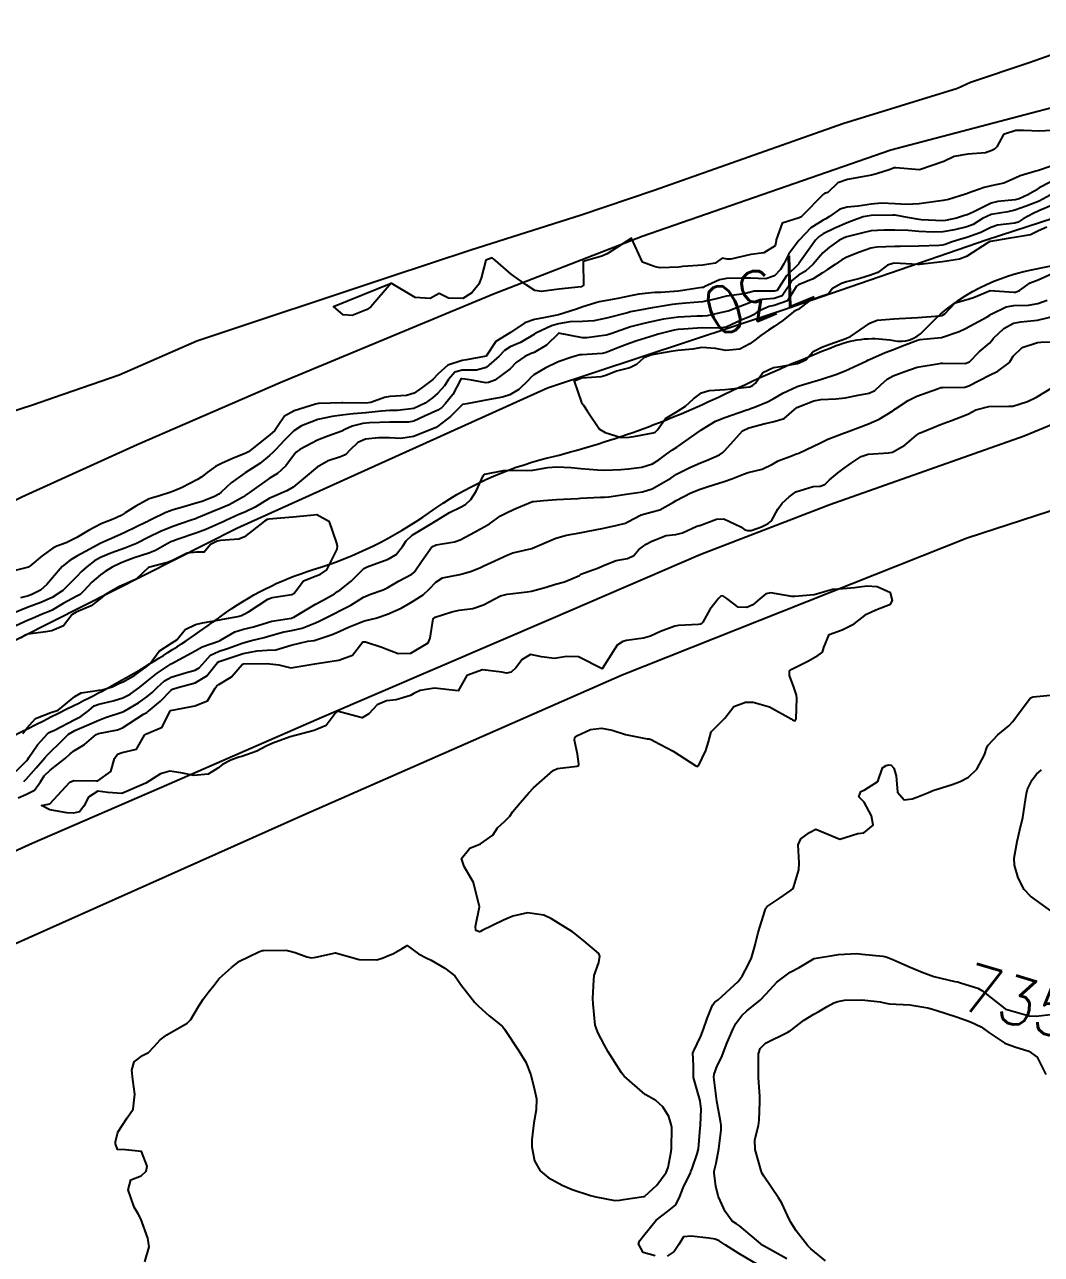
# Model space of a CAD drawing. Header units: metres. Extents: x 307586 to 320046, y 7427249 to 7434250.
# Drawn here: x 316237.1 to 316322, y 7433056.2 to 7433158.9 of the extents above; entities that cross this region are included whole.
import ezdxf
from ezdxf.enums import TextEntityAlignment as Align

# ---------------------------------------------------------------- set-up
doc = ezdxf.new("R2010")
doc.units = ezdxf.units.M
doc.header["$MEASUREMENT"] = 0
for name, color, linetype in [('Area', 45, 'Continuous'), ('Cotas', 45, 'Continuous'), ('Curvas de Nivel 1m', 11, 'Continuous'), ('Curvas de Nivel 5m', 15, 'Continuous'), ('Hidrografia', 140, 'Continuous'), ('Vias Primárias', 230, 'Continuous')]:
    doc.layers.add(name, color=color, linetype=linetype)
doc.styles.add('Style-STANDARD', font='STANDARD.shx')

msp = doc.modelspace()

# ---------------------------------------------------------------- linework, layer by layer
at = {"layer": 'Area'}
msp.add_polyline3d([(316225.69, 7433123.26, 734.01), (316237.81, 7433127.19, 734.09), (316239.56, 7433127.8, 734.03), (316244.94, 7433129.65, 734.03), (316251.44, 7433132.49, 733.98), (316267.59, 7433137.88, 734.01), (316274.32, 7433140.1, 734.02), (316283.53, 7433143.03, 734.05), (316289.65, 7433145.1, 734.09), (316305.4, 7433150.66, 734.2), (316314.97, 7433153.62, 734.13), (316316.05, 7433154.1, 734.15), (316320.95, 7433155.74, 734.18), (316329.95, 7433158.92, 734.29)], dxfattribs=at)
at = {"layer": 'Curvas de Nivel 1m', "flags": 128}
for points, elevation in [([(316323.3, 7433150.11), (316321.85, 7433150.01), (316320.48, 7433150.06), (316319.85, 7433150.08), (316318.81, 7433149.74), (316318.25, 7433148.72), (316318.05, 7433148.5), (316317.83, 7433148.39), (316317.32, 7433148.22), (316315.83, 7433148.1), (316314.68, 7433147.91), (316313.82, 7433147.49), (316311.81, 7433146.8), (316309.81, 7433146.96), (316309.69, 7433146.94), (316309.35, 7433146.82), (316308.2, 7433146.44), (316307.8, 7433146.35), (316307.18, 7433146.24), (316305.79, 7433145.98), (316304.98, 7433145.69), (316304.15, 7433144.89), (316303.87, 7433144.8), (316303.78, 7433144.76), (316301.98, 7433142.92), (316301.86, 7433142.82), (316301.76, 7433142.77), (316300.34, 7433142.34), (316299.84, 7433140.94), (316299.82, 7433140.85), (316299.73, 7433140.44), (316298.81, 7433139.86), (316297.72, 7433139.7), (316296.05, 7433139.32), (316295.72, 7433139.31), (316295.31, 7433139.4), (316294.74, 7433139), (316293.88, 7433138.84), (316293.71, 7433138.83), (316292.04, 7433138.7), (316291.71, 7433138.66), (316290.15, 7433138.61), (316289.71, 7433138.67), (316288.67, 7433139.07), (316287.73, 7433141.08), (316285.72, 7433139.78), (316285.27, 7433139.57), (316283.71, 7433139.13), (316283.73, 7433137.13), (316283.7, 7433137.12), (316283.55, 7433137), (316281.68, 7433136.81), (316280.23, 7433136.62), (316279.68, 7433136.72), (316278.94, 7433137.19), (316277.7, 7433138.06), (316276.38, 7433139.22), (316276.11, 7433139.43), (316275.59, 7433139.23), (316275.19, 7433137.73), (316274.99, 7433137.24), (316274.41, 7433136.51), (316273.67, 7433136.05), (316272.47, 7433136.07), (316271.67, 7433136.46), (316270.92, 7433136.04), (316269.67, 7433136.13), (316267.68, 7433137.32), (316265.96, 7433135.35), (316265.66, 7433135.12), (316264.4, 7433134.62), (316263.66, 7433134.66), (316262.86, 7433135.38), (316267.68, 7433137.32)], 734), ([(316323.82, 7433147.45), (316321.91, 7433146.78), (316321.81, 7433146.76), (316321.75, 7433146.74), (316321.51, 7433146.68), (316320.21, 7433146.29), (316319.8, 7433146.1), (316318.83, 7433145.68), (316317.79, 7433145.45), (316317.21, 7433145.31), (316315.78, 7433144.8), (316315.75, 7433144.79), (316315.64, 7433144.75), (316314.23, 7433144.32), (316313.78, 7433144.22), (316313.15, 7433144.15), (316311.77, 7433143.96), (316310.7, 7433143.89), (316309.77, 7433143.94), (316308.62, 7433143.99), (316307.77, 7433143.93), (316306.68, 7433143.76), (316305.77, 7433143.67), (316305.14, 7433143.5), (316304.29, 7433142.88), (316303.97, 7433142.68), (316303.76, 7433142.58), (316302.72, 7433141.93), (316301.76, 7433140.92), (316301.73, 7433140.89), (316300.89, 7433139.76), (316300.48, 7433138.93), (316300.19, 7433138.45), (316299.7, 7433137.93), (316298.95, 7433137.69), (316297.69, 7433137.73), (316296.93, 7433137.73), (316295.69, 7433137.7), (316295.1, 7433137.59), (316293.81, 7433137.01), (316293.72, 7433136.97), (316293.68, 7433136.96), (316293.62, 7433136.95), (316291.68, 7433136.64), (316290.18, 7433136.55), (316289.68, 7433136.53), (316288.36, 7433136.39), (316287.67, 7433136.27), (316286.61, 7433136.03), (316285.67, 7433135.86), (316285.04, 7433135.75), (316283.67, 7433135.35), (316283.16, 7433135.14), (316281.66, 7433134.67), (316280.4, 7433134.43), (316279.65, 7433134.29), (316278.83, 7433134.01), (316277.64, 7433133.2), (316276.41, 7433132.44), (316275.61, 7433131.23), (316273.95, 7433130.91), (316273.61, 7433130.86), (316272.4, 7433130.46), (316271.6, 7433129.74), (316271.15, 7433129.28), (316270.27, 7433128.6), (316269.58, 7433128.13), (316268.94, 7433127.94), (316267.57, 7433127.86), (316267.12, 7433127.78), (316265.96, 7433127.34), (316265.56, 7433127.29), (316263.62, 7433127.31), (316263.56, 7433127.31), (316261.67, 7433127.28), (316261.56, 7433127.26), (316261.36, 7433127.2), (316259.56, 7433126.66), (316258.77, 7433126.21), (316258.24, 7433125.43), (316257.96, 7433125.02), (316257.53, 7433124.64), (316256.04, 7433123.46), (316255.75, 7433123.24), (316255.52, 7433123.11), (316254.35, 7433122.64), (316253.5, 7433122.26), (316252.99, 7433122.01), (316252.29, 7433121.5), (316251.85, 7433121.15), (316251.49, 7433120.91), (316250.21, 7433120.26), (316249.48, 7433119.94), (316249.19, 7433119.83), (316248.33, 7433119.55), (316247.66, 7433119.37), (316247.47, 7433119.31), (316246.34, 7433118.7), (316245.45, 7433118.12), (316245.13, 7433117.92), (316244.45, 7433117.6), (316243.72, 7433117.32), (316243.44, 7433117.22), (316242.38, 7433116.67), (316241.43, 7433116.07), (316240.54, 7433115.64), (316239.74, 7433115.34), (316239.42, 7433115.17), (316238.53, 7433114.54), (316237.48, 7433113.68), (316237.44, 7433113.63), (316237.39, 7433113.6), (316237.27, 7433113.56), (316235.39, 7433113.1)], 733), ([(316322.7, 7433145.77), (316321.79, 7433145.27), (316321.44, 7433145.03), (316320.85, 7433144.69), (316320.11, 7433144.37), (316319.78, 7433144.29), (316318.34, 7433144.15), (316317.78, 7433144), (316316.28, 7433143.25), (316315.77, 7433143.03), (316315.56, 7433142.96), (316314.89, 7433142.76), (316313.98, 7433142.55), (316313.76, 7433142.53), (316311.94, 7433142.62), (316311.76, 7433142.64), (316310.8, 7433142.81), (316309.76, 7433142.99), (316309.58, 7433143.01), (316307.76, 7433142.98), (316307.08, 7433142.85), (316306.11, 7433142.51), (316305.76, 7433142.37), (316304.73, 7433141.9), (316303.74, 7433141.43), (316303.41, 7433141.22), (316303.11, 7433140.9), (316301.71, 7433138.96), (316301.7, 7433138.94), (316301.68, 7433138.92), (316300.69, 7433137.94), (316300.06, 7433136.94), (316299.9, 7433136.72), (316299.68, 7433136.65), (316298, 7433136.64), (316297.68, 7433136.58), (316297.15, 7433136.44), (316295.68, 7433136.24), (316294.69, 7433135.99), (316293.67, 7433135.77), (316292.29, 7433135.65), (316291.67, 7433135.6), (316291.17, 7433135.54), (316289.67, 7433135.3), (316289.46, 7433135.27), (316288.44, 7433135.07), (316287.79, 7433134.95), (316287.66, 7433134.92), (316287.42, 7433134.84), (316285.66, 7433134.39), (316284.59, 7433134.18), (316283.65, 7433134.13), (316282.59, 7433134.08), (316281.65, 7433133.92), (316281.06, 7433133.75), (316279.81, 7433133.18), (316279.71, 7433133.11), (316279.64, 7433133.06), (316278.46, 7433132.36), (316277.62, 7433132), (316277.13, 7433131.7), (316276.68, 7433131.21), (316275.6, 7433130.28), (316274.79, 7433130.05), (316273.6, 7433130.06), (316272.98, 7433129.88), (316272.45, 7433129.26), (316272.12, 7433128.73), (316271.58, 7433128.13), (316271.11, 7433127.74), (316270.5, 7433127.29), (316269.56, 7433126.86), (316268.19, 7433126.68), (316267.56, 7433126.67), (316266.84, 7433126.62), (316265.55, 7433126.49), (316264.51, 7433126.4), (316263.55, 7433126.28), (316262.75, 7433126.18), (316261.55, 7433125.94), (316260.17, 7433125.41), (316259.54, 7433124.98), (316258.77, 7433124.19), (316258.04, 7433123.43), (316257.79, 7433123.17), (316257.51, 7433122.91), (316256.7, 7433122.26), (316255.49, 7433121.47), (316254.32, 7433120.65), (316253.48, 7433119.87), (316253.27, 7433119.69), (316252.91, 7433119.5), (316251.88, 7433119.09), (316251.46, 7433118.96), (316250.35, 7433118.63), (316249.46, 7433118.37), (316248.84, 7433118.16), (316247.61, 7433117.56), (316247.5, 7433117.5), (316247.44, 7433117.48), (316247.26, 7433117.39), (316245.43, 7433116.49), (316244.81, 7433116.22), (316243.42, 7433115.61), (316242.13, 7433114.91), (316241.41, 7433114.5), (316240.86, 7433114.18), (316240.2, 7433113.65), (316239.38, 7433112.71), (316238.91, 7433112.14), (316238.39, 7433111.67), (316237.72, 7433111.33), (316237.37, 7433111.19), (316236.71, 7433111.03)], 732), ([(316322.71, 7433144.67), (316321.78, 7433144.18), (316320.72, 7433143.75), (316319.77, 7433143.41), (316319.18, 7433143.29), (316317.77, 7433143.05), (316317.07, 7433142.73), (316316.28, 7433142.22), (316315.75, 7433142.02), (316314.72, 7433141.78), (316313.75, 7433141.61), (316312.95, 7433141.57), (316311.75, 7433141.64), (316310.85, 7433141.71), (316309.75, 7433141.76), (316308.81, 7433141.76), (316307.75, 7433141.68), (316307.06, 7433141.53), (316305.74, 7433141.2), (316305.5, 7433141.11), (316305.07, 7433140.88), (316304.28, 7433140.34), (316303.72, 7433139.85), (316302.92, 7433138.9), (316302.29, 7433138.33), (316301.7, 7433137.99), (316301.11, 7433137.5), (316300.78, 7433136.93), (316300.34, 7433136.27), (316299.67, 7433136.05), (316298.66, 7433135.96), (316297.67, 7433135.69), (316295.82, 7433134.99), (316295.66, 7433134.94), (316294.07, 7433134.59), (316293.66, 7433134.56), (316293.19, 7433134.55), (316291.66, 7433134.48), (316290.41, 7433134.3), (316289.65, 7433134.15), (316288.76, 7433133.96), (316287.65, 7433133.67), (316286.02, 7433133.1), (316285.75, 7433133), (316285.64, 7433132.97), (316284.02, 7433132.75), (316283.64, 7433132.76), (316281.66, 7433133.14), (316281.64, 7433133.12), (316280.65, 7433132.15), (316279.62, 7433131.53), (316279.37, 7433131.43), (316278.84, 7433131.19), (316278.11, 7433130.69), (316277.6, 7433130.17), (316276.34, 7433129.22), (316275.8, 7433129.01), (316275.59, 7433129), (316274.24, 7433129.24), (316273.59, 7433129.33), (316273.53, 7433129.32), (316273.47, 7433129.25), (316272.81, 7433128.02), (316272.21, 7433127.26), (316271.89, 7433126.94), (316271.56, 7433126.72), (316270.46, 7433126.2), (316269.55, 7433125.8), (316269.13, 7433125.72), (316267.55, 7433125.72), (316265.85, 7433125.65), (316265.55, 7433125.63), (316265.3, 7433125.59), (316264.41, 7433125.36), (316263.81, 7433125.1), (316263.54, 7433124.96), (316262.39, 7433124.53), (316261.53, 7433124.2), (316260.05, 7433123.41), (316259.74, 7433123.2), (316259.52, 7433122.93), (316258.86, 7433122.07), (316258.17, 7433121.43), (316257.76, 7433121.16), (316257.49, 7433120.99), (316255.85, 7433119.84), (316255.47, 7433119.57), (316255.42, 7433119.53), (316255.34, 7433119.47), (316254.14, 7433118.81), (316253.46, 7433118.52), (316252.72, 7433118.23), (316251.45, 7433117.69), (316251.32, 7433117.64), (316250.96, 7433117.52), (316249.44, 7433117), (316248.4, 7433116.58), (316247.43, 7433116.09), (316246.39, 7433115.58), (316245.42, 7433115.18), (316244.26, 7433114.76), (316243.4, 7433114.4), (316242.9, 7433114.12), (316242.24, 7433113.62), (316241.8, 7433113.22), (316241.38, 7433112.79), (316240.24, 7433111.65), (316239.37, 7433111.05), (316238.41, 7433110.63), (316237.36, 7433110.24), (316235.99, 7433109.7)], 731), ([(316322.42, 7433142.01), (316321.75, 7433141.7), (316321.06, 7433141.37), (316319.74, 7433141.12), (316319.36, 7433141.08), (316317.73, 7433140.81), (316317.66, 7433140.79), (316317.53, 7433140.72), (316315.72, 7433139.55), (316315.15, 7433139.32), (316313.72, 7433139.11), (316311.8, 7433138.89), (316311.71, 7433138.88), (316311.64, 7433138.88), (316309.71, 7433138.98), (316309.56, 7433138.97), (316309.12, 7433138.83), (316308.33, 7433138.21), (316307.7, 7433138), (316306.82, 7433137.72), (316305.69, 7433137.42), (316305.27, 7433137.29), (316304.52, 7433136.88), (316304.16, 7433136.41), (316303.68, 7433136.23), (316302.65, 7433135.88), (316301.66, 7433135.12), (316301.53, 7433135.05), (316301.27, 7433134.92), (316300.38, 7433134.21), (316299.65, 7433133.71), (316299.19, 7433133.4), (316298.55, 7433132.95), (316298.04, 7433132.56), (316297.63, 7433132.26), (316296.79, 7433131.81), (316295.62, 7433131.69), (316294.76, 7433131.87), (316293.63, 7433131.94), (316292.83, 7433131.81), (316291.62, 7433131.7), (316291.04, 7433131.62), (316289.62, 7433131.36), (316289.37, 7433131.31), (316288.77, 7433131.07), (316288.15, 7433130.53), (316287.6, 7433130.24), (316286.48, 7433129.98), (316285.6, 7433129.61), (316285.21, 7433129.5), (316283.6, 7433129.37), (316282.95, 7433129.14), (316283.57, 7433127.36), (316283.73, 7433127.13), (316284.04, 7433126.65), (316285.08, 7433125.11), (316285.54, 7433124.84), (316286.88, 7433124.43), (316287.54, 7433124.45), (316288.07, 7433124.55), (316289.54, 7433124.81), (316289.72, 7433124.88), (316289.92, 7433125.06), (316290.59, 7433126.02), (316291.56, 7433126.59), (316292.25, 7433127.03), (316292.93, 7433127.66), (316293.58, 7433128.15), (316294.24, 7433128.35), (316295.58, 7433128.43), (316296.09, 7433128.48), (316297.59, 7433128.66), (316297.82, 7433128.73), (316298.09, 7433128.96), (316298.7, 7433129.85), (316299.61, 7433130.26), (316300.18, 7433130.37), (316301.61, 7433130.6), (316302.3, 7433130.91), (316302.91, 7433131.61), (316303.63, 7433131.97), (316304.3, 7433132.21), (316305.64, 7433132.69), (316305.77, 7433132.74), (316306.04, 7433132.86), (316307.65, 7433133.99), (316308.27, 7433134.22), (316309.66, 7433134.34), (316310.11, 7433134.37), (316311.66, 7433134.45), (316313.49, 7433134.6), (316313.66, 7433134.63), (316313.77, 7433134.66), (316313.9, 7433134.77), (316314.77, 7433135.67), (316315.68, 7433135.93), (316316.31, 7433136.11), (316317.69, 7433136.7), (316317.71, 7433136.7), (316319.69, 7433136.57), (316319.82, 7433136.57), (316320.15, 7433136.7), (316321.05, 7433137.34), (316321.7, 7433137.61), (316323.43, 7433138.37)], 729), ([(316236.98, 7433095.68), (316237.18, 7433095.88), (316238.02, 7433096.84), (316238.75, 7433097.66), (316238.96, 7433097.91), (316239.21, 7433098.17), (316239.97, 7433098.9), (316240.72, 7433099.64), (316241.24, 7433099.95), (316242.42, 7433100.44), (316243.25, 7433100.82), (316243.82, 7433101.04), (316245.25, 7433101.5), (316245.44, 7433101.59), (316246.57, 7433102.27), (316247.27, 7433102.75), (316247.71, 7433103.12), (316248.14, 7433103.55), (316248.74, 7433104.1), (316249.29, 7433104.41), (316250.57, 7433104.79), (316251.3, 7433104.99), (316251.63, 7433105.18), (316251.9, 7433105.5), (316252.57, 7433106.24), (316253.31, 7433106.59), (316253.99, 7433106.81), (316255.32, 7433107.27), (316256, 7433107.46), (316257.05, 7433107.72), (316257.33, 7433107.8), (316258.59, 7433108.17), (316259.34, 7433108.31), (316260.25, 7433108.49), (316261.35, 7433108.93), (316261.66, 7433109.08), (316262.26, 7433109.38), (316262.98, 7433109.76), (316263.36, 7433109.94), (316264.3, 7433110.43), (316265.37, 7433111.08), (316265.94, 7433111.34), (316267.01, 7433111.69), (316267.38, 7433111.89), (316268.27, 7433112.43), (316269.4, 7433113.02), (316269.55, 7433113.14), (316269.67, 7433113.3), (316270.2, 7433114.08), (316271.08, 7433115.28), (316271.42, 7433115.47), (316272.96, 7433115.72), (316273.43, 7433115.87), (316274.32, 7433116.35), (316275.44, 7433116.95), (316275.87, 7433117.22), (316276.79, 7433117.87), (316277.46, 7433118.23), (316278.15, 7433118.51), (316279.47, 7433119.07), (316279.56, 7433119.09), (316280.39, 7433119.17), (316281.47, 7433119.24), (316283.27, 7433119.34), (316283.48, 7433119.35), (316285.15, 7433119.44), (316285.48, 7433119.45), (316285.86, 7433119.48), (316287.48, 7433119.71), (316288.66, 7433119.89), (316289.48, 7433120.14), (316291.04, 7433121.04), (316291.3, 7433121.23), (316291.5, 7433121.35), (316292.62, 7433121.91), (316293.51, 7433122.3), (316294.01, 7433122.51), (316295.09, 7433122.99), (316295.36, 7433123.16), (316295.53, 7433123.33), (316297.01, 7433124.97), (316297.55, 7433125.23), (316298.9, 7433125.6), (316299.55, 7433125.73), (316300.49, 7433126), (316301.56, 7433126.92), (316302.98, 7433127.49), (316303.57, 7433127.6), (316304.8, 7433127.65), (316305.58, 7433127.75), (316306.68, 7433127.95), (316307.59, 7433128.12), (316308.06, 7433128.36), (316308.56, 7433128.83), (316309.11, 7433129.31), (316309.6, 7433129.57), (316310.49, 7433129.92), (316311.61, 7433130.3), (316313.46, 7433130.62), (316313.61, 7433130.64), (316313.74, 7433130.64), (316315.61, 7433130.6), (316315.96, 7433130.74), (316316.79, 7433131.57), (316317.64, 7433132.31), (316317.84, 7433132.52), (316317.99, 7433132.72), (316318.83, 7433133.53), (316319.66, 7433133.99), (316320.25, 7433134.1), (316321.66, 7433134.23), (316323.39, 7433134.65)], 731), ([(316236.52, 7433094.33), (316237.17, 7433094.61), (316237.88, 7433094.96), (316238.37, 7433095.67), (316238.7, 7433096.16), (316239.19, 7433096.63), (316240.47, 7433097.64), (316240.86, 7433097.99), (316241.21, 7433098.28), (316242.05, 7433098.79), (316243.04, 7433099.61), (316243.16, 7433099.68), (316243.23, 7433099.7), (316244.82, 7433100.01), (316245.24, 7433100.18), (316246.99, 7433101.3), (316247.25, 7433101.46), (316247.31, 7433101.5), (316247.39, 7433101.56), (316248.41, 7433102.41), (316249.28, 7433103.29), (316249.42, 7433103.4), (316249.86, 7433103.53), (316251.29, 7433103.94), (316252.27, 7433104.52), (316253.05, 7433105.49), (316253.17, 7433105.63), (316253.3, 7433105.7), (316254.63, 7433106.16), (316255.31, 7433106.37), (316256.48, 7433106.61), (316257.32, 7433106.65), (316258.05, 7433106.7), (316259.32, 7433107.07), (316260.71, 7433107.4), (316261.25, 7433107.47), (316261.32, 7433107.49), (316262.75, 7433107.96), (316263.34, 7433108.21), (316264.12, 7433108.59), (316265.35, 7433109.09), (316265.55, 7433109.15), (316266.38, 7433109.33), (316267.36, 7433109.66), (316268.5, 7433110.17), (316269.37, 7433110.66), (316270.33, 7433111.29), (316270.88, 7433111.78), (316271.39, 7433112.35), (316271.95, 7433112.7), (316273.4, 7433112.99), (316273.61, 7433113.04), (316274.29, 7433113.24), (316275.09, 7433113.55), (316275.41, 7433113.71), (316276.32, 7433114.12), (316277.42, 7433114.62), (316277.84, 7433114.78), (316279.42, 7433115.16), (316279.48, 7433115.18), (316281.43, 7433116.03), (316282.32, 7433116.26), (316283.44, 7433116.46), (316283.98, 7433116.58), (316285.44, 7433116.86), (316286.55, 7433117.09), (316287.24, 7433117.28), (316287.45, 7433117.38), (316288.55, 7433117.97), (316289.46, 7433118.21), (316290.12, 7433118.39), (316291.25, 7433119.03), (316291.47, 7433119.17), (316292.7, 7433119.8), (316293.48, 7433120.12), (316294.16, 7433120.33), (316295.49, 7433120.75), (316296.12, 7433120.98), (316297.1, 7433121.36), (316297.5, 7433121.49), (316298.66, 7433121.79), (316299.51, 7433122.21), (316299.98, 7433122.47), (316301.18, 7433122.92), (316301.43, 7433123.02), (316301.52, 7433123.05), (316301.71, 7433123.11), (316303.53, 7433123.98), (316304.14, 7433124.28), (316305.54, 7433124.81), (316305.71, 7433124.87), (316307.55, 7433125.58), (316308.43, 7433125.96), (316309.57, 7433126.66), (316309.66, 7433126.73), (316309.79, 7433126.82), (316310.85, 7433127.53), (316311.58, 7433127.87), (316313.31, 7433128.49), (316313.59, 7433128.59), (316313.75, 7433128.61), (316315.59, 7433128.63), (316315.93, 7433128.74), (316317.6, 7433129.61), (316318.35, 7433129.97), (316319.31, 7433130.7), (316319.43, 7433130.88), (316319.62, 7433131.22), (316320.38, 7433131.94), (316321.64, 7433132.36), (316321.92, 7433132.39), (316323.64, 7433132.42)], 732), ([(316247.09, 7433055.56), (316247.45, 7433056.82), (316247.36, 7433057.55), (316246.75, 7433059.16), (316246.53, 7433059.56), (316246.21, 7433060.12), (316245.7, 7433061.57), (316245.94, 7433062.42), (316246.79, 7433062.75), (316247.2, 7433063.15), (316247.3, 7433063.56), (316246.82, 7433064.78), (316245.48, 7433064.91), (316244.82, 7433064.94), (316244.64, 7433065.41), (316244.64, 7433065.58), (316244.83, 7433066.39), (316245.62, 7433067.58), (316246.11, 7433068.31), (316246.26, 7433069.57), (316246.09, 7433070.78), (316246, 7433071.57), (316246.21, 7433072.27), (316246.91, 7433072.79), (316247.41, 7433073.06), (316247.87, 7433073.55), (316248.37, 7433074.11), (316248.93, 7433074.53), (316250.64, 7433075.51), (316250.95, 7433075.8), (316251.58, 7433076.88), (316251.96, 7433077.5), (316252.4, 7433078.07), (316252.98, 7433078.78), (316253.29, 7433079.19), (316253.57, 7433079.48), (316254.33, 7433080.14), (316255, 7433080.67), (316256.62, 7433081.45), (316256.9, 7433081.56), (316257.02, 7433081.58), (316258.83, 7433081.61), (316259.02, 7433081.58), (316259.64, 7433081.41), (316260.64, 7433081.03), (316261.01, 7433080.95), (316261.38, 7433081.01), (316263.01, 7433081.37), (316265.01, 7433080.81), (316266.48, 7433080.8), (316267.01, 7433080.97), (316267.24, 7433081.08), (316267.86, 7433081.31), (316268.59, 7433081.73), (316269.02, 7433081.99), (316269.96, 7433081.29), (316270.65, 7433080.92), (316271.01, 7433080.76), (316272.15, 7433080.1), (316273, 7433079.46), (316273.14, 7433079.25), (316273.46, 7433078.77), (316274.67, 7433077.23), (316274.96, 7433076.92), (316275.85, 7433076.11), (316276.94, 7433075.26), (316277, 7433075.2), (316277.14, 7433075), (316278.34, 7433073.19), (316278.91, 7433072.25), (316279.33, 7433071.17), (316279.65, 7433069.94), (316279.81, 7433069.17), (316279.77, 7433068.26), (316279.58, 7433067.17), (316279.41, 7433065.75), (316279.41, 7433065.17), (316279.65, 7433064), (316280.12, 7433063.16), (316280.79, 7433062.6), (316281.96, 7433061.96), (316282.78, 7433061.61), (316284.31, 7433061.11), (316284.77, 7433060.99), (316286.36, 7433060.68), (316286.77, 7433060.71), (316287.08, 7433060.77), (316288.77, 7433061.02), (316288.87, 7433061.06), (316289.86, 7433061.97), (316290.65, 7433063.03), (316290.81, 7433063.45), (316291.06, 7433064.79), (316291.09, 7433065.03), (316291.1, 7433066.78), (316291.07, 7433067.03), (316290.86, 7433067.71), (316290.35, 7433068.52), (316289.78, 7433069.05), (316289.19, 7433069.37), (316288.88, 7433069.55), (316287.13, 7433071.08), (316286.9, 7433071.35), (316285.79, 7433073.1), (316285.48, 7433073.65), (316284.94, 7433074.73), (316284.78, 7433075.11), (316284.72, 7433075.34), (316284.53, 7433077.11), (316284.52, 7433077.56), (316284.59, 7433079.11), (316284.63, 7433079.48), (316285.01, 7433080.56), (316285.1, 7433081.11), (316285.02, 7433081.33), (316283.76, 7433082.39), (316283.04, 7433082.97), (316282.82, 7433083.13), (316281.05, 7433084.21), (316280.41, 7433084.51), (316279.06, 7433084.73), (316277.82, 7433084.43), (316277.05, 7433084.1), (316275.28, 7433083.23), (316275.13, 7433083.15), (316275.04, 7433083.13), (316274.73, 7433083.23), (316274.71, 7433083.57), (316275.06, 7433085.23), (316274.56, 7433087.24), (316273.76, 7433088.59), (316273.55, 7433089.25), (316274.24, 7433090.12), (316275.13, 7433090.47), (316276.17, 7433091.21), (316276.54, 7433091.81), (316277.15, 7433092.34), (316277.57, 7433092.78), (316277.82, 7433093.19), (316278.44, 7433093.92), (316279.18, 7433094.74), (316279.57, 7433095.17), (316281.2, 7433096.62), (316281.57, 7433096.78), (316283.2, 7433096.97), (316283.32, 7433097.01), (316283.34, 7433097.13), (316283.22, 7433097.96), (316282.97, 7433099.13), (316283.01, 7433099.36), (316283.24, 7433099.54), (316284.32, 7433100.04), (316285.24, 7433100.15), (316286.12, 7433099.97), (316287.24, 7433099.61), (316289.04, 7433099.26), (316289.23, 7433099.25), (316289.38, 7433099.21), (316289.64, 7433099.05), (316291.22, 7433098.22), (316293.11, 7433097.01), (316293.2, 7433096.96), (316293.26, 7433096.95), (316293.33, 7433097.01), (316293.95, 7433098.27), (316294.18, 7433099), (316294.4, 7433099.84), (316295.25, 7433100.7), (316295.54, 7433100.99), (316296.29, 7433101.95), (316297.27, 7433102.32), (316297.91, 7433102.32), (316299.27, 7433101.92), (316301.08, 7433100.91), (316301.18, 7433100.84), (316301.25, 7433100.8), (316301.4, 7433100.76), (316301.49, 7433100.91), (316301.55, 7433102.64), (316301.52, 7433102.91), (316301.29, 7433103.58), (316300.93, 7433104.55), (316300.95, 7433104.92), (316301.13, 7433105.08), (316301.31, 7433105.16), (316302.47, 7433105.74), (316303.32, 7433106.22), (316303.71, 7433106.5), (316303.81, 7433106.89), (316304.25, 7433107.97), (316305.35, 7433108.36), (316306.34, 7433108.86), (316307.36, 7433109.68), (316308.15, 7433110.04), (316309.37, 7433110.5), (316309.53, 7433110.82), (316309.38, 7433111.44), (316308.26, 7433111.96), (316307.39, 7433112.02), (316306.37, 7433111.87), (316305.39, 7433111.78), (316304.52, 7433111.74), (316303.38, 7433111.39), (316303, 7433111.28), (316301.38, 7433111.13), (316301.14, 7433111.15), (316299.38, 7433111.46), (316298.95, 7433111.37), (316298.46, 7433110.95), (316297.87, 7433110.45), (316297.37, 7433110.23), (316296.65, 7433110.26), (316295.71, 7433110.98), (316295.38, 7433111.19), (316295.21, 7433111.16), (316295.02, 7433110.99), (316294.3, 7433110.07), (316293.69, 7433109.01), (316293.52, 7433108.84), (316293.35, 7433108.81), (316291.67, 7433108.71), (316291.35, 7433108.66), (316290.16, 7433108.22), (316289.33, 7433107.83), (316288.74, 7433107.66), (316287.33, 7433107.48), (316287.02, 7433107.39), (316286.54, 7433107.09), (316285.3, 7433105.11), (316283.31, 7433106.09), (316282.31, 7433106.14), (316281.31, 7433105.97), (316280.23, 7433106.09), (316279.31, 7433106.31), (316278.6, 7433105.89), (316278.08, 7433105.19), (316277.68, 7433104.82), (316277.3, 7433104.74), (316276.9, 7433104.81), (316275.3, 7433105.03), (316274, 7433104.54), (316273.28, 7433103.25), (316271.29, 7433103.49), (316270.09, 7433103.29), (316269.55, 7433103.03), (316269.28, 7433102.88), (316268.08, 7433102.5), (316267.27, 7433102.42), (316266.49, 7433102.1), (316265.8, 7433101.34), (316265.25, 7433101.02), (316263.89, 7433101.36), (316263.26, 7433101.53), (316263.12, 7433101.51), (316262.99, 7433101.37), (316262.24, 7433100.38), (316261.24, 7433099.96), (316259.23, 7433099.42), (316257.78, 7433098.88), (316257.22, 7433098.63), (316256.45, 7433098.22), (316255.21, 7433097.79), (316254.96, 7433097.72), (316254.29, 7433097.48), (316253.58, 7433097.11), (316253.2, 7433096.8), (316252.38, 7433096.31), (316251.19, 7433096.19), (316250.09, 7433096.42), (316249.19, 7433096.56), (316248.4, 7433096.33), (316247.18, 7433095.56), (316245.17, 7433094.69), (316244.01, 7433094.77), (316243.18, 7433094.89), (316242.4, 7433094.39), (316242, 7433093.62), (316241.63, 7433093.15), (316241.15, 7433093.03), (316240.58, 7433093.07), (316239.15, 7433093.31), (316238.47, 7433093.67), (316239.03, 7433093.79), (316239.16, 7433093.83), (316240.84, 7433095.64), (316241.18, 7433095.76), (316243.06, 7433095.74), (316243.18, 7433095.75), (316244.26, 7433096.53), (316244.56, 7433097.6), (316244.82, 7433097.98), (316245.21, 7433098.1), (316246.39, 7433098.39), (316247.06, 7433099.56), (316247.23, 7433099.68), (316248.54, 7433100.24), (316249.18, 7433101.54), (316249.21, 7433101.58), (316249.25, 7433101.61), (316250.85, 7433101.92), (316251.26, 7433102), (316252.33, 7433102.44), (316252.97, 7433103.49), (316253.11, 7433103.67), (316253.29, 7433103.79), (316254.34, 7433104.43), (316255.23, 7433105.47), (316255.28, 7433105.5), (316255.3, 7433105.51), (316255.35, 7433105.51), (316257.3, 7433105.56), (316258.28, 7433105.43), (316259.3, 7433105.19), (316260.62, 7433105.4), (316261.3, 7433105.53), (316262.91, 7433105.77), (316263.31, 7433105.83), (316264.43, 7433106.24), (316265.3, 7433107.35), (316265.53, 7433107.35), (316266.89, 7433106.9), (316267.32, 7433106.73), (316268.25, 7433106.37), (316269.31, 7433106.4), (316270.76, 7433107.28), (316270.94, 7433107.67), (316271.17, 7433109.27), (316271.35, 7433109.43), (316272.75, 7433109.86), (316273.36, 7433110.01), (316274.48, 7433110.13), (316275.37, 7433110.44), (316276.81, 7433111.21), (316277.25, 7433111.32), (316277.37, 7433111.34), (316279.03, 7433111.53), (316279.38, 7433111.58), (316280.63, 7433111.92), (316281.39, 7433112.17), (316282.15, 7433112.38), (316283.4, 7433112.9), (316283.52, 7433113.01), (316283.81, 7433113.13), (316284.99, 7433113.53), (316285.41, 7433113.72), (316286.46, 7433114.14), (316287.42, 7433114.31), (316287.93, 7433114.56), (316288.36, 7433115.07), (316288.98, 7433115.51), (316289.43, 7433115.77), (316290.64, 7433116.25), (316291.44, 7433116.33), (316292.01, 7433116.45), (316293.2, 7433117.01), (316293.39, 7433117.07), (316293.44, 7433117.08), (316294.85, 7433117.6), (316295.45, 7433117.62), (316296.88, 7433116.97), (316297.2, 7433116.72), (316297.44, 7433116.65), (316297.74, 7433116.66), (316298.6, 7433116.95), (316299.16, 7433117.23), (316299.45, 7433117.47), (316299.96, 7433118.44), (316300.33, 7433118.93), (316300.92, 7433119.48), (316301.48, 7433119.89), (316302.91, 7433120.32), (316303.49, 7433120.35), (316303.88, 7433120.5), (316304.27, 7433120.88), (316304.94, 7433121.44), (316305.51, 7433121.87), (316306.09, 7433122.29), (316306.92, 7433122.85), (316307.52, 7433123.02), (316309.21, 7433123.14), (316309.53, 7433123.21), (316310.56, 7433123.78), (316311.54, 7433124.63), (316311.8, 7433124.8), (316313.03, 7433125.3), (316313.55, 7433125.5), (316314.48, 7433125.84), (316315.57, 7433126.26), (316315.9, 7433126.41), (316316.49, 7433126.74), (316317.58, 7433127.01), (316319.25, 7433127.03), (316319.58, 7433127.05), (316320.83, 7433127.43), (316321.58, 7433127.79), (316322.98, 7433128.66)], 733), ([(316236.9, 7433099.69), (316237.24, 7433100.15), (316237.96, 7433100.96), (316239.25, 7433101.46), (316239.86, 7433101.65), (316241.26, 7433102.8), (316241.79, 7433103.1), (316243.28, 7433103.33), (316243.53, 7433103.36), (316244.36, 7433103.6), (316244.99, 7433103.89), (316245.29, 7433104.02), (316246.27, 7433104.56), (316247.3, 7433105.33), (316247.43, 7433105.43), (316247.55, 7433105.56), (316248.28, 7433106.59), (316249.32, 7433107.24), (316249.76, 7433107.53), (316250.47, 7433108.39), (316251.34, 7433108.8), (316251.92, 7433108.93), (316253.35, 7433109.19), (316253.6, 7433109.24), (316254.86, 7433109.47), (316255.24, 7433109.58), (316255.35, 7433109.64), (316255.76, 7433109.87), (316257.37, 7433110.92), (316257.74, 7433111.06), (316259.37, 7433111.31), (316259.58, 7433111.42), (316260.35, 7433112.45), (316261.4, 7433112.87), (316261.77, 7433113.01), (316262.31, 7433113.38), (316263.16, 7433115.11), (316263.18, 7433115.37), (316263.11, 7433115.69), (316262.51, 7433117.38), (316261.45, 7433117.97), (316260.94, 7433117.9), (316259.45, 7433117.76), (316259.13, 7433117.75), (316257.45, 7433117.61), (316257.31, 7433117.57), (316257.08, 7433117.45), (316255.43, 7433116.13), (316254.96, 7433115.94), (316253.43, 7433115.81), (316253.15, 7433115.77), (316252.57, 7433115.5), (316252.06, 7433114.86), (316251.42, 7433114.85), (316250.64, 7433114.75), (316249.41, 7433114.15), (316248.98, 7433113.97), (316247.4, 7433113.56), (316246.37, 7433112.59), (316245.38, 7433112.15), (316244.99, 7433111.98), (316244.29, 7433111.6), (316243.73, 7433111.25), (316243.37, 7433110.94), (316242.61, 7433110.36), (316241.35, 7433109.84), (316241.04, 7433109.63), (316240.29, 7433108.69), (316239.33, 7433108.28), (316238.82, 7433108.18), (316237.33, 7433107.99), (316237.09, 7433107.91), (316236.74, 7433107.69)], 729), ([(316289.71, 7433056.05), (316288.72, 7433056.33), (316288.32, 7433057.06), (316288.45, 7433057.35), (316288.74, 7433057.72), (316289.8, 7433059.04), (316290.76, 7433059.76), (316291.46, 7433060.33), (316291.79, 7433061.02), (316292.07, 7433061.73), (316292.67, 7433063.01), (316292.71, 7433063.11), (316292.81, 7433063.36), (316293.24, 7433064.58), (316293.33, 7433065), (316293.46, 7433066.39), (316293.51, 7433067), (316293.56, 7433068.31), (316293.47, 7433069), (316292.93, 7433070.97), (316292.93, 7433071.01), (316292.91, 7433071.95), (316292.86, 7433073.01), (316292.88, 7433073.05), (316292.92, 7433073.12), (316293.54, 7433074.4), (316293.77, 7433075), (316294.06, 7433075.9), (316294.51, 7433076.99), (316294.71, 7433077.25), (316294.98, 7433077.46), (316296.66, 7433078.97), (316297, 7433079.42), (316297.52, 7433080.44), (316297.76, 7433080.95), (316298.04, 7433081.93), (316298.3, 7433082.95), (316298.46, 7433083.53), (316298.9, 7433084.94), (316298.94, 7433085.07), (316299.07, 7433085.24), (316300.08, 7433085.92), (316301.09, 7433086.62), (316301.24, 7433086.76), (316301.31, 7433086.91), (316301.71, 7433088.3), (316301.76, 7433088.9), (316301.65, 7433090.39), (316301.89, 7433090.9), (316302.6, 7433091.43), (316303.15, 7433091.7), (316305.13, 7433090.87), (316306.64, 7433091.35), (316307.14, 7433091.41), (316307.93, 7433092.05), (316307.78, 7433092.83), (316307.17, 7433093.95), (316306.73, 7433094.4), (316306.9, 7433094.84), (316307.1, 7433094.93), (316307.18, 7433094.96), (316308.33, 7433095.69), (316308.71, 7433096.83), (316309.01, 7433097.03), (316309.22, 7433097.08), (316309.44, 7433097.04), (316309.65, 7433096.81), (316309.86, 7433096.15), (316309.96, 7433094.81), (316310.53, 7433094.16), (316311.18, 7433094.23), (316311.58, 7433094.38), (316312.54, 7433094.78), (316312.99, 7433094.97), (316313.19, 7433095.03), (316314.52, 7433095.43), (316315.2, 7433095.68), (316315.9, 7433096.04), (316316.6, 7433096.73), (316317.22, 7433097.92), (316317.43, 7433098.52), (316317.54, 7433098.72), (316318.35, 7433099.6), (316319.25, 7433100.34), (316319.59, 7433100.69), (316320.29, 7433101.66), (316321.06, 7433102.67), (316321.28, 7433102.77), (316323.01, 7433102.93)], 734), ([(316303.94, 7433055.65), (316302.73, 7433056.64), (316302.48, 7433056.89), (316301.51, 7433058.14), (316301.01, 7433058.91), (316300.76, 7433059.44), (316300.3, 7433060.45), (316300.03, 7433060.92), (316298.8, 7433062.71), (316298.67, 7433062.94), (316298.57, 7433063.17), (316298.07, 7433064.95), (316298.04, 7433065.74), (316298.35, 7433066.94), (316298.41, 7433067.39), (316298.45, 7433068.94), (316298.46, 7433069.36), (316298.36, 7433070.95), (316298.35, 7433071.5), (316298.35, 7433072.95), (316298.48, 7433073.39), (316298.93, 7433073.82), (316300.79, 7433074.76), (316300.94, 7433074.82), (316301, 7433074.85), (316301.07, 7433074.91), (316302.12, 7433075.73), (316302.96, 7433076.24), (316303.39, 7433076.47), (316304.09, 7433076.88), (316304.65, 7433077.19), (316304.98, 7433077.31), (316305.54, 7433077.42), (316306.98, 7433077.45), (316308.52, 7433077.28), (316308.98, 7433077.17), (316309.28, 7433077.12), (316310.98, 7433077.02), (316312.48, 7433076.77), (316312.97, 7433076.64), (316313.15, 7433076.59), (316314.96, 7433076.01), (316316.07, 7433075.62), (316316.95, 7433075.18), (316317.6, 7433074.71), (316318.93, 7433073.84), (316319.77, 7433073.53), (316320.93, 7433073.17), (316321.62, 7433072.66), (316322.34, 7433071.22)], 736), ([(316298.4, 7433055.25), (316296.72, 7433056.26), (316295.57, 7433056.98), (316295.07, 7433057.32), (316294.74, 7433057.46), (316294.2, 7433057.54), (316292.74, 7433057.71), (316292.09, 7433057.66), (316291.69, 7433057.02), (316291.32, 7433056.42), (316290.72, 7433056.03)], 734)]:
    msp.add_lwpolyline(points, dxfattribs=dict(at, elevation=elevation))
at = {"layer": 'Curvas de Nivel 5m', "flags": 128}
for points, elevation in [([(316323.01, 7433143.9), (316321.77, 7433143.36), (316321.3, 7433143.15), (316320.46, 7433142.69), (316320.05, 7433142.41), (316319.76, 7433142.32), (316318.31, 7433142.16), (316317.75, 7433141.98), (316316.92, 7433141.56), (316315.74, 7433141.12), (316315.45, 7433141.04), (316314.53, 7433140.76), (316313.95, 7433140.54), (316313.73, 7433140.49), (316313.43, 7433140.47), (316311.73, 7433140.41), (316310.17, 7433140.38), (316309.73, 7433140.37), (316308.24, 7433140.32), (316307.73, 7433140.23), (316306.78, 7433139.91), (316305.72, 7433139.5), (316305.32, 7433139.27), (316304.76, 7433138.88), (316304.12, 7433138.47), (316303.7, 7433138.18), (316302.92, 7433137.68), (316301.69, 7433137.18), (316301.53, 7433137.07), (316301.45, 7433136.92), (316300.77, 7433135.83), (316299.67, 7433135.44), (316299.24, 7433135.37), (316298.3, 7433134.95), (316297.93, 7433134.68), (316297.66, 7433134.53), (316296.9, 7433134.22), (316295.65, 7433133.64), (316295.09, 7433133.55), (316293.65, 7433133.58), (316292.1, 7433133.49), (316291.65, 7433133.44), (316291.3, 7433133.39), (316289.96, 7433133.06), (316289.72, 7433132.98), (316289.64, 7433132.96), (316288.2, 7433132.51), (316287.63, 7433132.31), (316286.75, 7433131.97), (316285.62, 7433131.53), (316285.28, 7433131.45), (316283.62, 7433131.34), (316283.43, 7433131.32), (316282.77, 7433131.14), (316281.61, 7433130.74), (316280.54, 7433130.23), (316279.6, 7433129.65), (316279.34, 7433129.44), (316279.11, 7433129.18), (316278.34, 7433128.44), (316277.57, 7433128), (316276.98, 7433127.8), (316275.57, 7433127.54), (316275.3, 7433127.5), (316273.99, 7433127.25), (316273.64, 7433127.17), (316273.56, 7433127.12), (316272.63, 7433126.18), (316271.54, 7433125.34), (316271.43, 7433125.27), (316269.53, 7433124.5), (316268.49, 7433124.35), (316267.53, 7433124.4), (316266.61, 7433124.41), (316265.53, 7433124.29), (316264.88, 7433124), (316264.22, 7433123.36), (316263.88, 7433123.01), (316263.51, 7433122.84), (316262.42, 7433122.47), (316261.5, 7433121.96), (316261.18, 7433121.71), (316260.83, 7433121.4), (316259.48, 7433120.29), (316258.95, 7433119.96), (316257.73, 7433119.44), (316257.55, 7433119.37), (316257.47, 7433119.33), (316256.31, 7433118.61), (316255.45, 7433118.2), (316254.94, 7433117.98), (316253.86, 7433117.49), (316253.58, 7433117.35), (316253.44, 7433117.29), (316252.2, 7433116.74), (316251.43, 7433116.46), (316249.79, 7433115.9), (316249.43, 7433115.77), (316249.26, 7433115.7), (316248.97, 7433115.54), (316247.99, 7433114.99), (316247.42, 7433114.77), (316246.2, 7433114.37), (316245.41, 7433114.07), (316245.06, 7433113.94), (316244.38, 7433113.6), (316243.77, 7433113.22), (316243.39, 7433112.96), (316242.66, 7433112.34), (316242.01, 7433111.62), (316241.69, 7433111.31), (316241.37, 7433111.13), (316240.27, 7433110.55), (316239.36, 7433110.01), (316239.12, 7433109.9), (316238.53, 7433109.67), (316237.72, 7433109.31), (316237.35, 7433109.16), (316236.33, 7433108.7)], 730), ([(316235.5, 7433095.71), (316237.2, 7433097.42), (316237.33, 7433097.55), (316237.42, 7433097.68), (316238.14, 7433098.75), (316238.97, 7433099.66), (316239.11, 7433099.78), (316239.23, 7433099.84), (316239.55, 7433099.97), (316241.25, 7433100.86), (316241.75, 7433101.12), (316242.43, 7433101.62), (316242.87, 7433102.01), (316243.26, 7433102.16), (316244.44, 7433102.42), (316245.27, 7433102.67), (316245.87, 7433102.98), (316246.69, 7433103.57), (316247.29, 7433104.07), (316248.12, 7433104.73), (316249.3, 7433105.51), (316249.36, 7433105.54), (316251.31, 7433106.61), (316251.89, 7433106.93), (316253.32, 7433107.45), (316253.35, 7433107.46), (316253.42, 7433107.49), (316254.62, 7433108.19), (316255.34, 7433108.42), (316256.18, 7433108.62), (316257.35, 7433108.98), (316257.71, 7433109.07), (316259.35, 7433109.34), (316259.41, 7433109.36), (316259.53, 7433109.42), (316261.36, 7433110.51), (316261.93, 7433110.82), (316262.93, 7433111.37), (316263.2, 7433111.55), (316263.38, 7433111.66), (316264.32, 7433112.43), (316265.24, 7433113.35), (316265.4, 7433113.48), (316265.67, 7433113.61), (316267.41, 7433114.25), (316268.08, 7433114.65), (316268.61, 7433115.31), (316268.93, 7433115.8), (316269.43, 7433116.27), (316271.1, 7433117.28), (316271.31, 7433117.4), (316271.45, 7433117.49), (316272.54, 7433118.17), (316273.46, 7433118.62), (316273.87, 7433118.84), (316274.32, 7433119.24), (316274.78, 7433119.94), (316275.36, 7433121.23), (316275.41, 7433121.31), (316275.49, 7433121.35), (316277.05, 7433121.66), (316277.5, 7433121.69), (316279.01, 7433121.67), (316279.5, 7433121.71), (316280.76, 7433121.91), (316281.51, 7433121.97), (316282.71, 7433121.93), (316283.5, 7433121.84), (316284.9, 7433121.72), (316285.5, 7433121.7), (316286.84, 7433121.76), (316287.5, 7433121.81), (316288.61, 7433121.96), (316289.51, 7433122.24), (316290.02, 7433122.55), (316290.7, 7433123.05), (316291.18, 7433123.39), (316291.53, 7433123.62), (316293.51, 7433125.01), (316293.54, 7433125.03), (316294.77, 7433125.78), (316295.55, 7433126.11), (316297.3, 7433126.7), (316297.56, 7433126.8), (316297.68, 7433126.84), (316298.01, 7433126.96), (316299.1, 7433127.41), (316299.57, 7433127.66), (316300.39, 7433128.12), (316301.59, 7433128.69), (316301.76, 7433128.75), (316302.3, 7433128.91), (316303.6, 7433129.3), (316304.8, 7433129.68), (316305.6, 7433130), (316307.4, 7433130.84), (316307.54, 7433130.91), (316307.61, 7433130.94), (316308.92, 7433131.53), (316309.63, 7433131.79), (316310.37, 7433132.08), (316311.64, 7433132.56), (316311.83, 7433132.61), (316313.64, 7433132.77), (316315.12, 7433133.29), (316315.65, 7433133.53), (316317.46, 7433134.52), (316317.66, 7433134.64), (316317.71, 7433134.67), (316317.77, 7433134.72), (316319.03, 7433135.35), (316319.67, 7433135.44), (316320.89, 7433135.47), (316321.68, 7433135.61), (316322.46, 7433135.89)], 730), ([(316323.06, 7433084.65), (316321.08, 7433086.11), (316320.54, 7433086.68), (316320.05, 7433087.63), (316319.72, 7433088.69), (316319.71, 7433089.28), (316319.95, 7433090.69), (316320.17, 7433091.66), (316320.43, 7433092.68), (316320.66, 7433094.16), (316320.73, 7433094.68), (316320.82, 7433095.04), (316321.2, 7433095.83), (316321.57, 7433096.31), (316321.99, 7433096.66)], 735), ([(316300.72, 7433055.82), (316298.77, 7433056.9), (316298.73, 7433056.92), (316298.7, 7433056.94), (316296.75, 7433058.56), (316296.51, 7433058.73), (316296.16, 7433058.97), (316295.56, 7433059.78), (316295.02, 7433060.99), (316294.79, 7433061.86), (316294.64, 7433062.99), (316294.66, 7433063.14), (316294.81, 7433063.8), (316295.05, 7433064.99), (316295.23, 7433066.6), (316295.23, 7433066.98), (316295.19, 7433067.32), (316294.87, 7433068.99), (316294.62, 7433070.99), (316294.64, 7433071.25), (316294.91, 7433071.93), (316295.27, 7433072.63), (316295.41, 7433072.98), (316295.69, 7433073.74), (316296.21, 7433074.97), (316296.46, 7433075.46), (316296.96, 7433076.13), (316297.38, 7433076.54), (316297.91, 7433076.95), (316298.5, 7433077.43), (316298.98, 7433077.95), (316299.88, 7433078.93), (316301, 7433079.76), (316301.75, 7433080.16), (316303.01, 7433080.89), (316304.7, 7433081.19), (316305.02, 7433081.24), (316306.56, 7433081.31), (316307.02, 7433081.27), (316308.74, 7433081.1), (316309.02, 7433081.03), (316309.58, 7433080.81), (316310.57, 7433080.36), (316311.01, 7433080.18), (316312.03, 7433079.75), (316313, 7433079.41), (316314.76, 7433078.99), (316314.99, 7433078.94), (316315.15, 7433078.9), (316315.66, 7433078.74), (316316.68, 7433078.41), (316316.99, 7433078.24), (316318.94, 7433076.7), (316318.97, 7433076.67), (316319.01, 7433076.66), (316320.96, 7433076.1), (316321.55, 7433076.08), (316322.97, 7433076.26)], 735)]:
    msp.add_lwpolyline(points, dxfattribs=dict(at, elevation=elevation))
at = {"layer": 'Hidrografia', "elevation": 735.42}
msp.add_lwpolyline([(316341.69, 7433148.82), (316317.46, 7433140.93), (316300.32, 7433135.03), (316280.74, 7433128.54), (316254.77, 7433116.83), (316218.73, 7433098.62), (316204.81, 7433092.47), (316193, 7433088.65), (316183.37, 7433082.73), (316161.6, 7433066.19), (316141.66, 7433049.24), (316128.33, 7433034.07), (316109.22, 7433008.47), (316102.47, 7433000.66), (316095.76, 7432992.79), (316087.03, 7432982.21), (316083.82, 7432978.32), (316071.54, 7432959.2)], dxfattribs=at)
at = {"layer": 'Hidrografia'}
msp.add_lwpolyline([(316170.33, 7433066.41, 0.023239), (316185.27, 7433077.34, -0.06165), (316191.57, 7433081.25, -0.004482), (316197.17, 7433083.77, -0.058843), (316204.71, 7433086.08, 0.084883), (316212.29, 7433088.83, -0.077681), (316219.7, 7433091.64, 0.061932), (316223.83, 7433093.06, 0.010909), (316231.05, 7433096.8, -0.010305), (316241.17, 7433102.04, 0.044378), (316253.49, 7433109.52, -0.084439), (316261.16, 7433113.39, 0.080372), (316270.87, 7433118.17, -0.094094), (316280.74, 7433122.72, 0.051163), (316295.46, 7433128.02, -0.018483), (316304.84, 7433132.1, -0.144651), (316309.62, 7433132.52, 0.26419), (316312.14, 7433133.34, -0.160222), (316321.15, 7433138.44, -0.007951), (316327.73, 7433139.64, 0.061882)], format="xyb", dxfattribs=at)
at = {"layer": 'Vias Primárias'}
msp.add_lwpolyline([(316334.6, 7433155.06), (316309.41, 7433148.44), (316288.64, 7433141.23), (316276.21, 7433136.41), (316258.39, 7433128.99), (316246.47, 7433123.81), (316236.81, 7433119.44), (316223.63, 7433112.99), (316209.87, 7433106.75), (316199.32, 7433101.82), (316186.23, 7433095.19), (316178.2, 7433090.62)], dxfattribs=at)
msp.add_lwpolyline([(316334.6, 7433155.06), (316309.41, 7433148.44), (316288.64, 7433141.23), (316276.21, 7433136.41), (316258.39, 7433128.99), (316246.47, 7433123.81), (316236.81, 7433119.44), (316223.63, 7433112.99), (316209.87, 7433106.75), (316199.32, 7433101.82), (316186.23, 7433095.19), (316178.2, 7433090.62)], dxfattribs=at)
for points in [[(316172.02, 7433057.01, -0.006715), (316180.66, 7433062.98, -0.032081), (316194.77, 7433071.18, 0.002605), (316202.6, 7433075.14, -0.022249), (316210.16, 7433078.59, 0.003609), (316223.86, 7433084.24), (316237.68, 7433090.54), (316249.13, 7433095.49), (316261.87, 7433101.05), (316281, 7433109.29), (316293.53, 7433114.68), (316304.31, 7433118.84), (316320.53, 7433124.57), (316323.77, 7433125.89)], [(316172.02, 7433057.01, -0.006715), (316180.66, 7433062.98, -0.032081), (316194.77, 7433071.18, 0.002605), (316202.6, 7433075.14, -0.022249), (316210.16, 7433078.59, 0.003609), (316223.86, 7433084.24), (316237.68, 7433090.54), (316249.13, 7433095.49), (316261.87, 7433101.05), (316281, 7433109.29), (316293.53, 7433114.68), (316304.31, 7433118.84), (316320.53, 7433124.57), (316323.77, 7433125.89)], [(316340.94, 7433124.19), (316315.78, 7433116.02), (316286.96, 7433104.58), (316260.3, 7433092.84), (316225.86, 7433077.49), (316201.5, 7433066.73), (316185.89, 7433058.25), (316174.59, 7433050.08), (316162.82, 7433039.53, 0.040395), (316156.32, 7433032.69, -0.020352), (316151.05, 7433026.66, 0.046337), (316145.25, 7433019.3, 0.003393), (316136.67, 7433005.85), (316117.59, 7432973.32), (316107.47, 7432958.28)], [(316340.94, 7433124.19), (316315.78, 7433116.02), (316286.96, 7433104.58), (316260.3, 7433092.84), (316225.86, 7433077.49), (316201.5, 7433066.73), (316185.89, 7433058.25), (316174.59, 7433050.08), (316162.82, 7433039.53, 0.040395), (316156.32, 7433032.69, -0.020352), (316151.05, 7433026.66, 0.046337), (316145.25, 7433019.3, 0.003393), (316136.67, 7433005.85), (316117.59, 7432973.32), (316107.47, 7432958.28)]]:
    msp.add_lwpolyline(points, format="xyb", dxfattribs=at)

# ---------------------------------------------------------------- texts
at = {"layer": 'Cotas', "style": 'Style-STANDARD'}
for s, rotation, p in [('730', 202.8025, (316298.36, 7433136.36, 730)), ('735', 343.4442, (316320.05, 7433077.34, 735))]:
    msp.add_text(s, height=4, rotation=rotation, dxfattribs=at).set_placement(p, align=Align.MIDDLE_CENTER)

doc.saveas('drawing.dxf')
